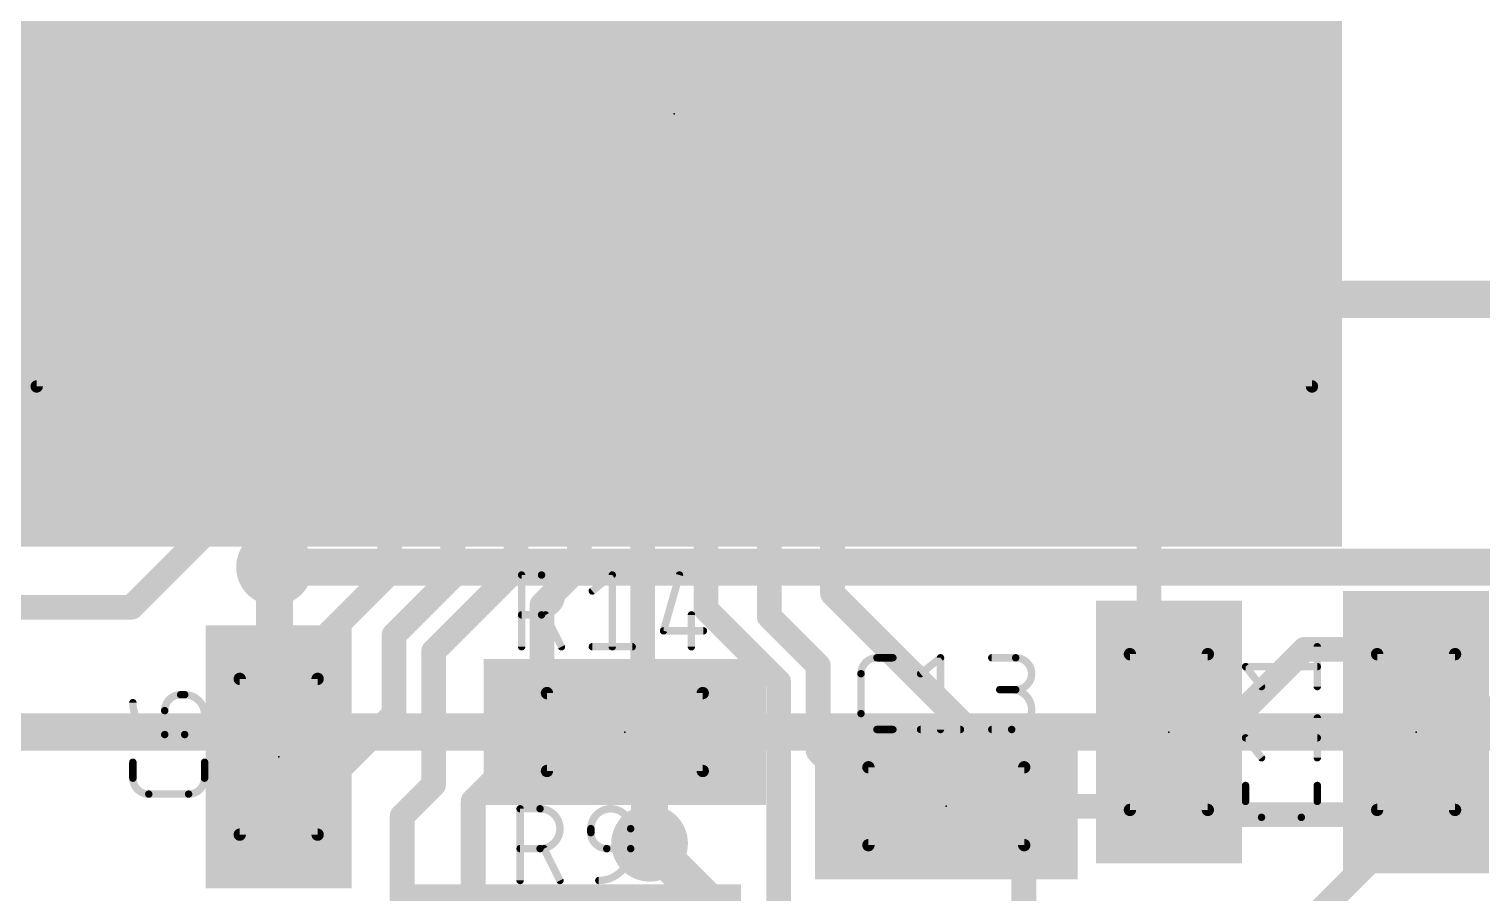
# Model space of a CAD drawing. Extents: x 0 to 100, y 0 to 94.
# Drawn here: x 9.88 to 24.81, y 14.86 to 23.73 of the extents above; entities that cross this region are included whole.
import ezdxf

# ---------------------------------------------------------------- set-up
doc = ezdxf.new("R2010")
doc.units = 0
for name, color, linetype in [('1', 12, 'CONTINUOUS'), ('16', 132, 'CONTINUOUS'), ('18', 110, 'CONTINUOUS'), ('21', 253, 'CONTINUOUS'), ('23', 53, 'CONTINUOUS'), ('25', 253, 'CONTINUOUS'), ('39', 12, 'CONTINUOUS')]:
    doc.layers.add(name, color=color, linetype=linetype)

# ---------------------------------------------------------------- blocks, each defined once
blk = doc.blocks.new('RECT')
blk.add_solid([(-0.5, -0.5), (0.5, -0.5), (-0.5, 0.5), (0.5, 0.5)])
blk = doc.blocks.new('ROUNDV')
at = {"const_width": 0.5}
blk.add_lwpolyline([(0, -0.25, 1), (0, 0.25, 1), (0, -0.25)], format="xyb", dxfattribs=at)

msp = doc.modelspace()

# ---------------------------------------------------------------- linework, layer by layer
at = {"layer": '1'}
for points, const_width in [([(18.135, 26.235), (18.135, 19.485)], 0.254), ([(21.385, 26.235), (21.385, 22.3248)], 0.254), ([(11.635, 19.485), (11.635, 24.306)], 0.254), ([(12.827, 23.3076), (12.285, 22.7656)], 0.381), ([(16.3522, 23.1194), (16.5808, 22.8908)], 0.381), ([(14.2748, 23.0378), (14.2748, 22.9362)], 0.254), ([(14.2748, 22.9362), (12.935, 21.5964)], 0.254), ([(16.5808, 22.8908), (14.235, 20.5451)], 0.381), ([(12.285, 19.485), (12.285, 22.7656)], 0.381), ([(21.385, 22.3248), (19.8628, 20.8026)], 0.254), ([(14.224, 21.717), (13.585, 21.078)], 0.381), ([(12.935, 21.5964), (12.935, 19.485)], 0.254), ([(14.9059, 20.1758), (16.2693, 21.5392)], 0.381), ([(16.2693, 21.5392), (17.198, 21.5392)], 0.381), ([(13.585, 21.078), (13.585, 19.485)], 0.381), ([(21.463, 20.955), (20.735, 20.227)], 0.381), ([(20.085, 20.5804), (19.8628, 20.8026)], 0.254), ([(14.235, 20.5451), (14.235, 19.485)], 0.381), ([(20.085, 19.485), (20.085, 20.5804)], 0.254), ([(14.9059, 19.5059), (14.9059, 20.1758)], 0.381), ([(20.735, 20.227), (20.735, 19.485)], 0.381), ([(10.985, 19.485), (10.792, 19.292)], 0.254), ([(11.684, 19.436), (11.635, 19.485)], 0.254), ([(11.684, 18.542), (11.684, 19.436)], 0.254), ([(13.585, 18.145), (13.585, 19.485)], 0.254), ([(14.235, 18.1117), (14.235, 19.485)], 0.254), ([(14.885, 19.485), (14.9059, 19.5059)], 0.381), ([(14.885, 18.187), (14.885, 19.485)], 0.254), ([(15.535, 18.202), (15.535, 19.485)], 0.254), ([(16.185, 17.177), (16.185, 19.485)], 0.254), ([(16.835, 17.7721), (16.835, 19.485)], 0.254), ([(17.485, 17.6969), (17.485, 19.485)], 0.254), ([(18.135, 17.933), (18.135, 19.485)], 0.254), ([(18.785, 19.485), (19.435, 19.485)], 0.254), ([(19.435, 19.485), (20.085, 19.485)], 0.254), ([(20.735, 19.485), (21.385, 19.485)], 0.254), ([(21.385, 17.465), (21.385, 19.485)], 0.254), ([(10.792, 19.292), (8.763, 19.292)], 0.254), ([(10.934, 17.792), (11.684, 18.542)], 0.254), ([(12.403, 18.204), (12.403, 17.049)], 0.381), ([(12.446, 17.006), (13.585, 18.145)], 0.254), ([(13.6312, 17.5079), (14.235, 18.1117)], 0.254), ([(14.0376, 17.3396), (14.885, 18.187)], 0.254), ([(15.152, 17.819), (15.535, 18.202)], 0.254), ([(19.5374, 16.5306), (18.135, 17.933)], 0.254), ([(8.763, 17.792), (10.934, 17.792)], 0.254), ([(15.152, 16.51), (15.152, 17.819)], 0.254), ([(17.5814, 17.0257), (16.835, 17.7721)], 0.254), ([(17.9878, 17.1941), (17.485, 17.6969)], 0.254), ([(13.6312, 16.6912), (13.6312, 17.5079)], 0.254), ([(14.0376, 15.9703), (14.0376, 17.3396)], 0.254), ([(21.59, 17.26), (21.385, 17.465)], 0.254), ([(22.9851, 17.36), (22.1557, 16.5306)], 0.254), ([(24.13, 17.36), (22.9851, 17.36)], 0.254), ([(24.13, 17.36), (26.25, 15.24)], 0.381), ([(17.9878, 16.3142), (17.9878, 17.1941)], 0.254), ([(12.446, 17.006), (12.403, 17.049)], 0.381), ([(16.681, 16.681), (16.185, 17.177)], 0.254), ([(17.5814, 13.1186), (17.5814, 17.0257)], 0.254), ([(16.256, 16.256), (16.681, 16.681)], 0.381), ([(12.446, 15.506), (13.6312, 16.6912)], 0.254), ([(16.852, 16.51), (16.681, 16.681)], 0.254), ([(14.444, 15.802), (15.152, 16.51)], 0.254), ([(22.1557, 16.5306), (19.5374, 16.5306)], 0.254), ([(16.256, 15.367), (16.256, 16.256)], 0.381), ([(18.554, 15.748), (17.9878, 16.3142)], 0.254), ([(13.7146, 15.6473), (14.0376, 15.9703)], 0.254), ([(14.444, 14.097), (14.444, 15.802)], 0.254), ([(21.578, 15.748), (20.054, 15.748)], 0.254), ([(20.054, 15.748), (20.1, 15.702)], 0.254), ([(20.1, 15.702), (20.1, 12.7)], 0.254), ([(21.59, 15.76), (21.578, 15.748)], 0.254), ([(21.666, 15.66), (21.578, 15.748)], 0.254), ([(13.7146, 13.3813), (13.7146, 15.6473)], 0.254), ([(24.13, 15.66), (21.666, 15.66)], 0.254), ([(24.13, 15.66), (22.44, 13.97)], 0.254)]:
    msp.add_lwpolyline(points, dxfattribs=dict(at, const_width=const_width))
for points, const_width in [([(12.8944, 23.2402, 1), (12.7596, 23.375)], 0.1905), ([(16.4195, 23.1868, 1), (16.2848, 23.0521)], 0.1905), ([(14.3383, 23.0378, 1), (14.2113, 23.0378)], 0.127), ([(14.2113, 22.9362, 1), (14.3383, 22.9362)], 0.127), ([(14.3197, 22.8913, 1), (14.2299, 22.9811)], 0.127), ([(16.6481, 22.8235, 1), (16.5134, 22.9582)], 0.1905), ([(16.5134, 22.8235, 1), (16.6481, 22.9582)], 0.1905), ([(12.2176, 22.833, 1), (12.3524, 22.6982)], 0.1905), ([(12.3803, 22.7656, 1), (12.1898, 22.7656)], 0.1905), ([(21.3215, 22.3248, 1), (21.4485, 22.3248)], 0.127), ([(21.4299, 22.2799, 1), (21.3401, 22.3697)], 0.127), ([(14.2914, 21.6496, 1), (14.1566, 21.7844)], 0.1905), ([(12.9985, 21.5964, 1), (12.8715, 21.5964)], 0.127), ([(12.8901, 21.6413, 1), (12.9799, 21.5515)], 0.127), ([(16.2693, 21.6345, 1), (16.2693, 21.444)], 0.1905), ([(16.3366, 21.4718, 1), (16.2019, 21.6066)], 0.1905), ([(17.198, 21.444, 1), (17.198, 21.6345)], 0.1905), ([(13.5176, 21.1454, 1), (13.6524, 21.0106)], 0.1905), ([(13.6803, 21.078, 1), (13.4898, 21.078)], 0.1905), ([(21.5304, 20.8876, 1), (21.3956, 21.0224)], 0.1905), ([(19.9077, 20.8475, 1), (19.8179, 20.7577)], 0.127), ([(19.8179, 20.8475, 1), (19.9077, 20.7577)], 0.127), ([(14.3303, 20.5451, 1), (14.1398, 20.5451)], 0.1905), ([(14.1676, 20.6124, 1), (14.3024, 20.4777)], 0.1905), ([(20.1485, 20.5804, 1), (20.0215, 20.5804)], 0.127), ([(20.0401, 20.5355, 1), (20.1299, 20.6253)], 0.127), ([(14.8385, 20.2432, 1), (14.9733, 20.1085)], 0.1905), ([(15.0012, 20.1758, 1), (14.8107, 20.1758)], 0.1905), ([(20.6676, 20.2944, 1), (20.8024, 20.1596)], 0.1905), ([(20.8302, 20.227, 1), (20.6397, 20.227)], 0.1905), ([(11.0299, 19.4401, 1), (10.9401, 19.5299)], 0.127), ([(11.6799, 19.5299, 1), (11.5901, 19.4401)], 0.127), ([(11.7475, 19.436, 1), (11.6205, 19.436)], 0.127), ([(12.1898, 19.485, 1), (12.3803, 19.485)], 0.1905), ([(13.4898, 19.485, 1), (13.6803, 19.485)], 0.1905), ([(13.6485, 19.485, 1), (13.5215, 19.485)], 0.127), ([(14.1398, 19.485, 1), (14.3303, 19.485)], 0.1905), ([(14.2985, 19.485, 1), (14.1715, 19.485)], 0.127), ([(14.8176, 19.5524, 1), (14.9524, 19.4176)], 0.1905), ([(14.8107, 19.5059, 1), (15.0012, 19.5059)], 0.1905), ([(14.9733, 19.4385, 1), (14.8385, 19.5733)], 0.1905), ([(14.9485, 19.485, 1), (14.8215, 19.485)], 0.127), ([(15.5985, 19.485, 1), (15.4715, 19.485)], 0.127), ([(16.2485, 19.485, 1), (16.1215, 19.485)], 0.127), ([(16.8985, 19.485, 1), (16.7715, 19.485)], 0.127), ([(17.5485, 19.485, 1), (17.4215, 19.485)], 0.127), ([(18.1985, 19.485, 1), (18.0715, 19.485)], 0.127), ([(18.785, 19.5485, 1), (18.785, 19.4215)], 0.127), ([(19.435, 19.5485, 1), (19.435, 19.4215)], 0.127), ([(19.435, 19.4215, 1), (19.435, 19.5485)], 0.127), ([(20.085, 19.4215, 1), (20.085, 19.5485)], 0.127), ([(20.6397, 19.485, 1), (20.8302, 19.485)], 0.1905), ([(20.735, 19.5485, 1), (20.735, 19.4215)], 0.127), ([(21.4485, 19.485, 1), (21.3215, 19.485)], 0.127), ([(21.385, 19.4215, 1), (21.385, 19.5485)], 0.127), ([(10.792, 19.2285, 1), (10.792, 19.3555)], 0.127), ([(11.5715, 19.485, 1), (11.6985, 19.485)], 0.127), ([(11.6391, 19.3911, 1), (11.7289, 19.4809)], 0.127), ([(12.8715, 19.485, 1), (12.9985, 19.485)], 0.127), ([(18.0715, 19.485, 1), (18.1985, 19.485)], 0.127), ([(20.0215, 19.485, 1), (20.1485, 19.485)], 0.127), ([(10.7471, 19.3369, 1), (10.8369, 19.2471)], 0.127), ([(11.7289, 18.4971, 1), (11.6391, 18.5869)], 0.127), ([(11.6205, 18.542, 1), (11.7475, 18.542)], 0.127), ([(12.4982, 18.204, 1), (12.3077, 18.204)], 0.1905), ([(13.5215, 18.145, 1), (13.6485, 18.145)], 0.127), ([(13.6299, 18.1001, 1), (13.5401, 18.1899)], 0.127), ([(14.2799, 18.0668, 1), (14.1901, 18.1566)], 0.127), ([(14.8215, 18.187, 1), (14.9485, 18.187)], 0.127), ([(14.9299, 18.1421, 1), (14.8401, 18.2319)], 0.127), ([(15.4715, 18.202, 1), (15.5985, 18.202)], 0.127), ([(15.5799, 18.1571, 1), (15.4901, 18.2469)], 0.127), ([(14.1715, 18.1117, 1), (14.2985, 18.1117)], 0.127), ([(18.1799, 17.9779, 1), (18.0901, 17.8881)], 0.127), ([(10.934, 17.7285, 1), (10.934, 17.8555)], 0.127), ([(15.2155, 17.819, 1), (15.0885, 17.819)], 0.127), ([(15.1071, 17.8639, 1), (15.1969, 17.7741)], 0.127), ([(18.0715, 17.933, 1), (18.1985, 17.933)], 0.127), ([(10.8891, 17.8369, 1), (10.9789, 17.7471)], 0.127), ([(16.8799, 17.817, 1), (16.7901, 17.7272)], 0.127), ([(16.7715, 17.7721, 1), (16.8985, 17.7721)], 0.127), ([(17.5299, 17.7418, 1), (17.4401, 17.652)], 0.127), ([(17.4215, 17.6969, 1), (17.5485, 17.6969)], 0.127), ([(13.6947, 17.5079, 1), (13.5677, 17.5079)], 0.127), ([(13.5863, 17.5528, 1), (13.6761, 17.463)], 0.127), ([(14.1011, 17.3396, 1), (13.9741, 17.3396)], 0.127), ([(21.4299, 17.5099, 1), (21.3401, 17.4201)], 0.127), ([(21.3215, 17.465, 1), (21.4485, 17.465)], 0.127), ([(22.9851, 17.4235, 1), (22.9851, 17.2965)], 0.127), ([(23.03, 17.3151, 1), (22.9402, 17.4049)], 0.127), ([(24.1974, 17.4274, 1), (24.0626, 17.2926)], 0.1905), ([(24.13, 17.2965, 1), (24.13, 17.4235)], 0.127), ([(13.9927, 17.3845, 1), (14.0825, 17.2947)], 0.127), ([(18.0513, 17.1941, 1), (17.9243, 17.1941)], 0.127), ([(21.5451, 17.2151, 1), (21.6349, 17.3049)], 0.127), ([(12.4703, 17.1164, 1), (12.3356, 16.9817)], 0.1905), ([(12.3786, 16.9386, 1), (12.5134, 17.0734)], 0.1905), ([(16.2299, 17.2219, 1), (16.1401, 17.1321)], 0.127), ([(16.1215, 17.177, 1), (16.2485, 17.177)], 0.127), ([(17.9429, 17.1492, 1), (18.0327, 17.239)], 0.127), ([(12.3077, 17.049, 1), (12.4982, 17.049)], 0.1905), ([(12.4011, 17.0509, 1), (12.4909, 16.9611)], 0.127), ([(17.6449, 17.0257, 1), (17.5179, 17.0257)], 0.127), ([(17.5365, 16.9808, 1), (17.6263, 17.0706)], 0.127), ([(16.7484, 16.6136, 1), (16.6136, 16.7484)], 0.1905), ([(13.5677, 16.6912, 1), (13.6947, 16.6912)], 0.127), ([(13.6761, 16.6463, 1), (13.5863, 16.7361)], 0.127), ([(16.7259, 16.7259, 1), (16.6361, 16.6361)], 0.127), ([(16.6361, 16.6361, 1), (16.7259, 16.7259)], 0.127), ([(15.0885, 16.51, 1), (15.2155, 16.51)], 0.127), ([(15.1969, 16.4651, 1), (15.1071, 16.5549)], 0.127), ([(16.8071, 16.4651, 1), (16.8969, 16.5549)], 0.127), ([(19.5374, 16.5941, 1), (19.5374, 16.4671)], 0.127), ([(19.4925, 16.4857, 1), (19.5823, 16.5755)], 0.127), ([(22.1108, 16.5755, 1), (22.2006, 16.4857)], 0.127), ([(22.1557, 16.4671, 1), (22.1557, 16.5941)], 0.127), ([(16.1886, 16.3234, 1), (16.3234, 16.1886)], 0.1905), ([(16.3513, 16.256, 1), (16.1608, 16.256)], 0.1905), ([(18.0327, 16.3591, 1), (17.9429, 16.2693)], 0.127), ([(17.9243, 16.3142, 1), (18.0513, 16.3142)], 0.127), ([(13.9741, 15.9703, 1), (14.1011, 15.9703)], 0.127), ([(14.0825, 15.9254, 1), (13.9927, 16.0152)], 0.127), ([(14.5075, 15.802, 1), (14.3805, 15.802)], 0.127), ([(14.3991, 15.8469, 1), (14.4889, 15.7571)], 0.127), ([(18.5091, 15.7031, 1), (18.5989, 15.7929)], 0.127), ([(20.054, 15.8115, 1), (20.054, 15.6845)], 0.127), ([(20.0989, 15.7929, 1), (20.0091, 15.7031)], 0.127), ([(20.1635, 15.702, 1), (20.0365, 15.702)], 0.127), ([(21.6229, 15.7929, 1), (21.5331, 15.7031)], 0.127), ([(21.5331, 15.7929, 1), (21.6229, 15.7031)], 0.127), ([(21.6349, 15.7151, 1), (21.5451, 15.8049)], 0.127), ([(21.578, 15.6845, 1), (21.578, 15.8115)], 0.127), ([(13.7781, 15.6473, 1), (13.6511, 15.6473)], 0.127), ([(13.6697, 15.6922, 1), (13.7595, 15.6024)], 0.127), ([(20.0551, 15.6571, 1), (20.1449, 15.7469)], 0.127), ([(21.666, 15.7235, 1), (21.666, 15.5965)], 0.127), ([(21.6211, 15.6151, 1), (21.7109, 15.7049)], 0.127), ([(24.1749, 15.6151, 1), (24.0851, 15.7049)], 0.127), ([(24.13, 15.5965, 1), (24.13, 15.7235)], 0.127), ([(12.4011, 15.5509, 1), (12.4909, 15.4611)], 0.127), ([(16.1608, 15.367, 1), (16.3513, 15.367)], 0.1905)]:
    msp.add_lwpolyline(points, format="xyb", dxfattribs=dict(at, const_width=const_width))
at = {"layer": '16'}
for points, const_width in [([(33.953, 41.7449), (15.2459, 23.0378)], 0.254), ([(17.4698, 23.1194), (31.1803, 36.83)], 0.381), ([(28.3901, 33.02), (17.6967, 22.3266)], 0.381), ([(28.0692, 31.9024), (17.706, 21.5392)], 0.381), ([(26.8889, 29.8547), (17.7761, 20.7419)], 0.381), ([(11.303, 22.4829), (11.303, 27.5628)], 0.381), ([(23.0968, 25.3083), (17.997, 20.2085)], 0.381), ([(11.8364, 23.9937), (11.8364, 22.7038)], 0.381), ([(12.827, 23.9522), (12.827, 23.3076)], 0.381), ([(16.3522, 23.1194), (17.4698, 23.1194)], 0.381), ([(15.2459, 23.0378), (14.2748, 23.0378)], 0.254), ([(11.8364, 22.7038), (13.7983, 20.7419)], 0.381), ([(13.5774, 20.2085), (11.303, 22.4829)], 0.381), ([(14.224, 21.717), (14.8336, 22.3266)], 0.381), ([(17.6967, 22.3266), (14.8336, 22.3266)], 0.381), ([(17.198, 21.5392), (17.706, 21.5392)], 0.381), ([(26.8986, 20.955), (21.463, 20.955)], 0.381), ([(13.7983, 20.7419), (17.7761, 20.7419)], 0.381), ([(17.997, 20.2085), (13.5774, 20.2085)], 0.381), ([(26.4844, 18.204), (12.403, 18.204)], 0.381), ([(26.67, 16.51), (7.62, 16.51)], 0.381), ([(17.653, 13.97), (16.256, 15.367)], 0.381)]:
    msp.add_lwpolyline(points, dxfattribs=dict(at, const_width=const_width))
for points, const_width in [([(12.7317, 23.3076, 1), (12.9223, 23.3076)], 0.1905), ([(16.3522, 23.2147, 1), (16.3522, 23.0242)], 0.1905), ([(17.4024, 23.1868, 1), (17.5371, 23.0521)], 0.1905), ([(17.4698, 23.0242, 1), (17.4698, 23.2147)], 0.1905), ([(14.2748, 23.1013, 1), (14.2748, 22.9743)], 0.127), ([(15.201, 23.0827, 1), (15.2908, 22.9929)], 0.127), ([(15.2459, 22.9743, 1), (15.2459, 23.1013)], 0.127), ([(11.9038, 22.7712, 1), (11.769, 22.6365)], 0.1905), ([(11.7412, 22.7038, 1), (11.9317, 22.7038)], 0.1905), ([(11.3704, 22.5502, 1), (11.2356, 22.4155)], 0.1905), ([(11.2078, 22.4829, 1), (11.3983, 22.4829)], 0.1905), ([(14.8336, 22.4219, 1), (14.8336, 22.2314)], 0.1905), ([(14.901, 22.2592, 1), (14.7662, 22.394)], 0.1905), ([(17.6294, 22.394, 1), (17.7641, 22.2592)], 0.1905), ([(17.6967, 22.2314, 1), (17.6967, 22.4219)], 0.1905), ([(14.1566, 21.7844, 1), (14.2914, 21.6496)], 0.1905), ([(17.198, 21.6345, 1), (17.198, 21.444)], 0.1905), ([(17.6386, 21.6066, 1), (17.7734, 21.4718)], 0.1905), ([(17.706, 21.444, 1), (17.706, 21.6345)], 0.1905), ([(21.463, 21.0503, 1), (21.463, 20.8598)], 0.1905), ([(13.7983, 20.8372, 1), (13.7983, 20.6467)], 0.1905), ([(13.731, 20.6745, 1), (13.8657, 20.8093)], 0.1905), ([(17.7087, 20.8093, 1), (17.8434, 20.6745)], 0.1905), ([(17.7761, 20.6467, 1), (17.7761, 20.8372)], 0.1905), ([(13.5774, 20.3038, 1), (13.5774, 20.1133)], 0.1905), ([(13.51, 20.1411, 1), (13.6447, 20.2759)], 0.1905), ([(17.9297, 20.2759, 1), (18.0644, 20.1411)], 0.1905), ([(17.997, 20.1133, 1), (17.997, 20.3038)], 0.1905), ([(12.403, 18.2993, 1), (12.403, 18.1088)], 0.1905), ([(16.3234, 15.4344, 1), (16.1886, 15.2996)], 0.1905)]:
    msp.add_lwpolyline(points, format="xyb", dxfattribs=dict(at, const_width=const_width))
at = {"layer": '21', "const_width": 0.127}
for points in [[(9.96, 20.06), (9.96, 25.66)], [(23.06, 25.66), (23.06, 20.06)], [(23.06, 20.06), (9.96, 20.06)], [(21.19, 15.71), (21.19, 17.31)], [(21.19, 17.31), (21.99, 17.31)], [(21.99, 17.31), (21.99, 15.71)], [(23.73, 15.71), (23.73, 17.31)], [(23.73, 17.31), (24.53, 17.31)], [(24.53, 17.31), (24.53, 15.71)], [(12.046, 15.456), (12.046, 17.056)], [(12.046, 17.056), (12.846, 17.056)], [(12.846, 17.056), (12.846, 15.456)], [(15.202, 16.11), (15.202, 16.91)], [(15.202, 16.91), (16.802, 16.91)], [(16.802, 16.91), (16.802, 16.11)], [(16.802, 16.11), (15.202, 16.11)], [(18.504, 16.148), (20.104, 16.148)], [(18.504, 15.348), (18.504, 16.148)], [(20.104, 16.148), (20.104, 15.348)], [(21.99, 15.71), (21.19, 15.71)], [(24.53, 15.71), (23.73, 15.71)], [(12.846, 15.456), (12.046, 15.456)], [(20.104, 15.348), (18.504, 15.348)]]:
    msp.add_lwpolyline(points, dxfattribs=at)
at = {"layer": '21'}
for points, const_width in [([(9.96, 20.0918, 1), (9.96, 20.0283)], 0.0635), ([(9.9283, 20.06, 1), (9.9918, 20.06)], 0.0635), ([(23.0283, 20.06, 1), (23.0918, 20.06)], 0.0635), ([(23.06, 20.0283, 1), (23.06, 20.0918)], 0.0635), ([(10.16, 19.304, 1), (10.16, 19.558, 1), (10.16, 19.304)], 0.254), ([(21.2218, 17.31, 1), (21.1583, 17.31)], 0.0635), ([(21.19, 17.3418, 1), (21.19, 17.2783)], 0.0635), ([(22.0218, 17.31, 1), (21.9583, 17.31)], 0.0635), ([(21.99, 17.2783, 1), (21.99, 17.3418)], 0.0635), ([(23.73, 17.3418, 1), (23.73, 17.2783)], 0.0635), ([(23.7617, 17.31, 1), (23.6983, 17.31)], 0.0635), ([(24.5617, 17.31, 1), (24.4983, 17.31)], 0.0635), ([(24.53, 17.2783, 1), (24.53, 17.3418)], 0.0635), ([(12.046, 17.0877, 1), (12.046, 17.0243)], 0.0635), ([(12.0778, 17.056, 1), (12.0143, 17.056)], 0.0635), ([(12.8778, 17.056, 1), (12.8142, 17.056)], 0.0635), ([(12.846, 17.0243, 1), (12.846, 17.0877)], 0.0635), ([(15.2338, 16.91, 1), (15.1702, 16.91)], 0.0635), ([(15.202, 16.9417, 1), (15.202, 16.8783)], 0.0635), ([(16.8337, 16.91, 1), (16.7703, 16.91)], 0.0635), ([(16.802, 16.8783, 1), (16.802, 16.9417)], 0.0635), ([(15.1702, 16.11, 1), (15.2338, 16.11)], 0.0635), ([(15.202, 16.1417, 1), (15.202, 16.0783)], 0.0635), ([(16.7703, 16.11, 1), (16.8337, 16.11)], 0.0635), ([(16.802, 16.0783, 1), (16.802, 16.1417)], 0.0635), ([(18.5358, 16.148, 1), (18.4723, 16.148)], 0.0635), ([(18.504, 16.1797, 1), (18.504, 16.1163)], 0.0635), ([(20.1357, 16.148, 1), (20.0723, 16.148)], 0.0635), ([(20.104, 16.1163, 1), (20.104, 16.1797)], 0.0635), ([(21.19, 15.7418, 1), (21.19, 15.6783)], 0.0635), ([(21.1583, 15.71, 1), (21.2218, 15.71)], 0.0635), ([(21.9583, 15.71, 1), (22.0218, 15.71)], 0.0635), ([(21.99, 15.6783, 1), (21.99, 15.7418)], 0.0635), ([(23.73, 15.7418, 1), (23.73, 15.6783)], 0.0635), ([(23.6983, 15.71, 1), (23.7617, 15.71)], 0.0635), ([(24.4983, 15.71, 1), (24.5617, 15.71)], 0.0635), ([(24.53, 15.6783, 1), (24.53, 15.7418)], 0.0635), ([(12.046, 15.4878, 1), (12.046, 15.4243)], 0.0635), ([(12.0143, 15.456, 1), (12.0778, 15.456)], 0.0635), ([(12.8142, 15.456, 1), (12.8778, 15.456)], 0.0635), ([(12.846, 15.4243, 1), (12.846, 15.4878)], 0.0635), ([(18.504, 15.3798, 1), (18.504, 15.3163)], 0.0635), ([(18.4723, 15.348, 1), (18.5358, 15.348)], 0.0635), ([(20.0723, 15.348, 1), (20.1357, 15.348)], 0.0635), ([(20.104, 15.3163, 1), (20.104, 15.3798)], 0.0635)]:
    msp.add_lwpolyline(points, format="xyb", dxfattribs=dict(at, const_width=const_width))
at = {"layer": '23'}
for p in [(16.51, 22.86), (16.002, 16.51), (21.59, 16.51), (24.13, 16.51), (12.446, 16.256), (19.304, 15.748)]:
    msp.add_point(p, dxfattribs=at)
at = {"layer": '25', "const_width": 0.0762}
for points in [[(14.9414, 17.3863), (14.9414, 18.1229)], [(14.9414, 18.1229), (15.146, 18.1229)], [(15.6678, 17.9592), (15.8724, 18.1229)], [(15.8724, 18.1229), (15.8724, 17.3863)], [(16.563, 18.1229), (16.3994, 17.55)], [(15.146, 17.7137), (14.9414, 17.7137)], [(15.3506, 17.3863), (15.187, 17.7137)], [(16.6858, 17.7137), (16.6858, 17.3863)], [(16.3994, 17.55), (16.8086, 17.55)], [(15.6678, 17.3863), (16.077, 17.3863)], [(23.1147, 16.9771), (23.1147, 17.3863)], [(18.5914, 17.2727), (18.7551, 17.2727)], [(19.0396, 17.109), (19.2442, 17.2727)], [(19.2442, 17.2727), (19.2442, 16.5361)], [(19.7711, 17.2727), (20.0166, 17.2727)], [(22.5418, 16.9771), (22.3781, 17.1817)], [(22.3781, 17.1817), (23.1147, 17.1817)], [(18.4277, 16.6998), (18.4277, 17.109)], [(11.4392, 16.8936), (11.4801, 16.8936)], [(20.0166, 16.9453), (19.8529, 16.9453)], [(11.2755, 16.4843), (11.2755, 16.7299)], [(18.7551, 16.5361), (18.5914, 16.5361)], [(19.0396, 16.5361), (19.4488, 16.5361)], [(19.7711, 16.5361), (19.9757, 16.5361)], [(23.1147, 16.2456), (23.1147, 16.6548)], [(11.4801, 16.4843), (11.2755, 16.4843)], [(22.5418, 16.2456), (22.3781, 16.4502)], [(22.3781, 16.4502), (23.1147, 16.4502)], [(10.9481, 16.0361), (10.9481, 16.1998)], [(11.6847, 16.1998), (11.6847, 16.0361)], [(22.3781, 15.7974), (22.3781, 15.9611)], [(23.1147, 15.9611), (23.1147, 15.7974)], [(11.521, 15.8724), (11.1118, 15.8724)], [(14.9262, 14.9851), (14.9262, 15.7217)], [(14.9262, 15.7217), (15.1308, 15.7217)], [(22.951, 15.6337), (22.5418, 15.6337)], [(15.6526, 15.4762), (15.6526, 15.5171)], [(16.0618, 15.5171), (16.0618, 15.3125)], [(15.1308, 15.3125), (14.9262, 15.3125)], [(15.3354, 14.9851), (15.1717, 15.3125)], [(16.0618, 15.3125), (15.8163, 15.3125)]]:
    msp.add_lwpolyline(points, dxfattribs=at)
at = {"layer": '25'}
for points, const_width in [([(14.9605, 18.1229, 1), (14.9224, 18.1229)], 0.0381), ([(14.9414, 18.142, 1), (14.9414, 18.1039)], 0.0381), ([(15.146, 17.7137, 1), (15.146, 18.1229)], 0.0762), ([(15.146, 18.142, 1), (15.146, 18.1039)], 0.0381), ([(15.146, 18.1039, 1), (15.146, 18.142)], 0.0381), ([(15.8915, 18.1229, 1), (15.8534, 18.1229)], 0.0381), ([(15.8843, 18.108, 1), (15.8605, 18.1378)], 0.0381), ([(16.5814, 18.1177, 1), (16.5447, 18.1281)], 0.0381), ([(15.6559, 17.9741, 1), (15.6797, 17.9443)], 0.0381), ([(14.9414, 17.7327, 1), (14.9414, 17.6946)], 0.0381), ([(15.146, 17.7327, 1), (15.146, 17.6946)], 0.0381), ([(15.146, 17.6946, 1), (15.146, 17.7327)], 0.0381), ([(15.204, 17.7222, 1), (15.1699, 17.7052)], 0.0381), ([(16.7049, 17.7137, 1), (16.6668, 17.7137)], 0.0381), ([(16.381, 17.5552, 1), (16.4177, 17.5448)], 0.0381), ([(16.3994, 17.569, 1), (16.3994, 17.5309)], 0.0381), ([(16.8086, 17.5309, 1), (16.8086, 17.569)], 0.0381), ([(14.9224, 17.3863, 1), (14.9605, 17.3863)], 0.0381), ([(15.3336, 17.3778, 1), (15.3677, 17.3948)], 0.0381), ([(15.6678, 17.4054, 1), (15.6678, 17.3673)], 0.0381), ([(15.8534, 17.3863, 1), (15.8915, 17.3863)], 0.0381), ([(16.077, 17.3673, 1), (16.077, 17.4054)], 0.0381), ([(16.6668, 17.3863, 1), (16.7049, 17.3863)], 0.0381), ([(23.1338, 17.3863, 1), (23.0957, 17.3863)], 0.0381), ([(18.5914, 17.2727, 0.4142), (18.4277, 17.109)], 0.0762), ([(18.5914, 17.2918, 1), (18.5914, 17.2537)], 0.0381), ([(18.5914, 17.2537, 1), (18.5914, 17.2917)], 0.0381), ([(18.7551, 17.2537, 1), (18.7551, 17.2918)], 0.0381), ([(19.2632, 17.2727, 1), (19.2251, 17.2727)], 0.0381), ([(19.2561, 17.2578, 1), (19.2323, 17.2876)], 0.0381), ([(19.7711, 17.2918, 1), (19.7711, 17.2537)], 0.0381), ([(20.0166, 16.9453, 1), (20.0166, 17.2727)], 0.0762), ([(20.0166, 17.2918, 1), (20.0166, 17.2537)], 0.0381), ([(20.0166, 17.2537, 1), (20.0166, 17.2918)], 0.0381), ([(22.3781, 17.2008, 1), (22.3781, 17.1627)], 0.0381), ([(22.393, 17.1936, 1), (22.3632, 17.1698)], 0.0381), ([(23.1147, 17.1627, 1), (23.1147, 17.2008)], 0.0381), ([(18.4467, 17.109, 1), (18.4086, 17.109)], 0.0381), ([(18.4086, 17.109, 1), (18.4467, 17.109)], 0.0381), ([(19.0277, 17.1239, 1), (19.0515, 17.0941)], 0.0381), ([(11.4392, 16.8936, 0.4142), (11.2755, 16.7299)], 0.0762), ([(11.4392, 16.9126, 1), (11.4392, 16.8745)], 0.0381), ([(11.4392, 16.8745, 1), (11.4392, 16.9126)], 0.0381), ([(11.4801, 16.4843, 1), (11.4801, 16.8936)], 0.0762), ([(11.4801, 16.9126, 1), (11.4801, 16.8745)], 0.0381), ([(11.4801, 16.8745, 1), (11.4801, 16.9126)], 0.0381), ([(19.8529, 16.9644, 1), (19.8529, 16.9263)], 0.0381), ([(19.9757, 16.9644, 1), (19.9757, 16.9263)], 0.0381), ([(19.9757, 16.5361, 1), (19.9757, 16.9453)], 0.0762), ([(20.0166, 16.9644, 1), (20.0166, 16.9263)], 0.0381), ([(20.0166, 16.9263, 1), (20.0166, 16.9644)], 0.0381), ([(22.5269, 16.9652, 1), (22.5567, 16.989)], 0.0381), ([(23.0957, 16.9771, 1), (23.1338, 16.9771)], 0.0381), ([(10.9481, 16.8117, 0.4142), (11.2755, 16.4843)], 0.0762), ([(10.9671, 16.8117, 1), (10.929, 16.8117)], 0.0381), ([(11.2945, 16.7299, 1), (11.2564, 16.7299)], 0.0381), ([(11.2564, 16.7299, 1), (11.2945, 16.7299)], 0.0381), ([(18.4467, 16.6998, 1), (18.4086, 16.6998)], 0.0381), ([(18.4086, 16.6998, 1), (18.4467, 16.6998)], 0.0381), ([(18.4277, 16.6998, 0.4142), (18.5914, 16.5361)], 0.0762), ([(18.5914, 16.5552, 1), (18.5914, 16.5171)], 0.0381), ([(18.5914, 16.5171, 1), (18.5914, 16.5552)], 0.0381), ([(18.7551, 16.5171, 1), (18.7551, 16.5552)], 0.0381), ([(19.0396, 16.5552, 1), (19.0396, 16.5171)], 0.0381), ([(19.4488, 16.5171, 1), (19.4488, 16.5552)], 0.0381), ([(19.7711, 16.5552, 1), (19.7711, 16.5171)], 0.0381), ([(19.9757, 16.5552, 1), (19.9757, 16.5171)], 0.0381), ([(19.9757, 16.5171, 1), (19.9757, 16.5552)], 0.0381), ([(23.1338, 16.6548, 1), (23.0957, 16.6548)], 0.0381), ([(11.2564, 16.4843, 1), (11.2945, 16.4843)], 0.0381), ([(11.2755, 16.5034, 1), (11.2755, 16.4653)], 0.0381), ([(11.2755, 16.4653, 1), (11.2755, 16.5034)], 0.0381), ([(11.4801, 16.5034, 1), (11.4801, 16.4653)], 0.0381), ([(11.4801, 16.4653, 1), (11.4801, 16.5034)], 0.0381), ([(19.2251, 16.5361, 1), (19.2632, 16.5361)], 0.0381), ([(22.393, 16.4621, 1), (22.3632, 16.4383)], 0.0381), ([(22.3781, 16.4692, 1), (22.3781, 16.4311)], 0.0381), ([(23.1147, 16.4311, 1), (23.1147, 16.4692)], 0.0381), ([(22.5269, 16.2337, 1), (22.5567, 16.2575)], 0.0381), ([(10.9672, 16.1998, 1), (10.9291, 16.1998)], 0.0381), ([(11.7038, 16.1998, 1), (11.6657, 16.1998)], 0.0381), ([(23.0957, 16.2456, 1), (23.1338, 16.2456)], 0.0381), ([(10.9481, 16.0361, 0.4142), (11.1118, 15.8724)], 0.0762), ([(10.9671, 16.0361, 1), (10.929, 16.0361)], 0.0381), ([(10.9291, 16.0361, 1), (10.9672, 16.0361)], 0.0381), ([(11.521, 15.8724, 0.4142), (11.6847, 16.0361)], 0.0762), ([(11.7038, 16.0361, 1), (11.6657, 16.0361)], 0.0381), ([(11.6657, 16.0361, 1), (11.7038, 16.0361)], 0.0381), ([(22.3971, 15.9611, 1), (22.359, 15.9611)], 0.0381), ([(23.1338, 15.9611, 1), (23.0957, 15.9611)], 0.0381), ([(11.1118, 15.8915, 1), (11.1118, 15.8534)], 0.0381), ([(11.1118, 15.8534, 1), (11.1118, 15.8915)], 0.0381), ([(11.521, 15.8915, 1), (11.521, 15.8534)], 0.0381), ([(11.521, 15.8534, 1), (11.521, 15.8915)], 0.0381), ([(22.3781, 15.7974, 0.4142), (22.5418, 15.6337)], 0.0762), ([(22.3971, 15.7974, 1), (22.359, 15.7974)], 0.0381), ([(22.951, 15.6337, 0.4142), (23.1147, 15.7974)], 0.0762), ([(23.1338, 15.7974, 1), (23.0957, 15.7974)], 0.0381), ([(14.9452, 15.7217, 1), (14.9071, 15.7217)], 0.0381), ([(14.9262, 15.7408, 1), (14.9262, 15.7027)], 0.0381), ([(15.1308, 15.7408, 1), (15.1308, 15.7027)], 0.0381), ([(15.1308, 15.3125, 1), (15.1308, 15.7217)], 0.0762), ([(15.1308, 15.7027, 1), (15.1308, 15.7408)], 0.0381), ([(16.0618, 15.5171, 1), (15.6526, 15.5171)], 0.0762), ([(22.359, 15.7974, 1), (22.3971, 15.7974)], 0.0381), ([(22.5418, 15.6527, 1), (22.5418, 15.6146)], 0.0381), ([(22.5418, 15.6146, 1), (22.5418, 15.6527)], 0.0381), ([(22.951, 15.6527, 1), (22.951, 15.6146)], 0.0381), ([(22.951, 15.6146, 1), (22.951, 15.6527)], 0.0381), ([(23.0957, 15.7974, 1), (23.1338, 15.7974)], 0.0381), ([(15.6716, 15.5171, 1), (15.6335, 15.5171)], 0.0381), ([(15.6335, 15.5171, 1), (15.6716, 15.5171)], 0.0381), ([(16.0809, 15.5171, 1), (16.0428, 15.5171)], 0.0381), ([(16.0428, 15.5171, 1), (16.0809, 15.5171)], 0.0381), ([(15.6716, 15.4762, 1), (15.6335, 15.4762)], 0.0381), ([(15.6335, 15.4762, 1), (15.6716, 15.4762)], 0.0381), ([(15.6526, 15.4762, 0.4142), (15.8163, 15.3125)], 0.0762), ([(14.9262, 15.3315, 1), (14.9262, 15.2934)], 0.0381), ([(15.1308, 15.3315, 1), (15.1308, 15.2934)], 0.0381), ([(15.1308, 15.2934, 1), (15.1308, 15.3315)], 0.0381), ([(15.1888, 15.321, 1), (15.1547, 15.304)], 0.0381), ([(15.7344, 14.9851, 0.4142), (16.0618, 15.3125)], 0.0762), ([(15.8163, 15.3315, 1), (15.8163, 15.2934)], 0.0381), ([(15.8163, 15.2934, 1), (15.8163, 15.3315)], 0.0381), ([(16.0809, 15.3125, 1), (16.0428, 15.3125)], 0.0381), ([(16.0428, 15.3125, 1), (16.0809, 15.3125)], 0.0381), ([(16.0618, 15.2934, 1), (16.0618, 15.3315)], 0.0381), ([(14.9071, 14.9851, 1), (14.9452, 14.9851)], 0.0381), ([(15.3184, 14.9766, 1), (15.3524, 14.9936)], 0.0381), ([(15.7344, 15.0041, 1), (15.7344, 14.966)], 0.0381)]:
    msp.add_lwpolyline(points, format="xyb", dxfattribs=dict(at, const_width=const_width))

# ---------------------------------------------------------------- block references
at = {"layer": '1'}
for p, xscale, yscale in [((10.985, 19.485), 0.42, 1.25), ((11.635, 19.485), 0.42, 1.25), ((12.285, 19.485), 0.42, 1.25), ((12.935, 19.485), 0.42, 1.25), ((13.585, 19.485), 0.42, 1.25), ((14.235, 19.485), 0.42, 1.25), ((14.885, 19.485), 0.42, 1.25), ((15.535, 19.485), 0.42, 1.25), ((16.185, 19.485), 0.42, 1.25), ((16.835, 19.485), 0.42, 1.25), ((17.485, 19.485), 0.42, 1.25), ((18.135, 19.485), 0.42, 1.25), ((18.785, 19.485), 0.42, 1.25), ((19.435, 19.485), 0.42, 1.25), ((20.085, 19.485), 0.42, 1.25), ((20.735, 19.485), 0.42, 1.25), ((21.385, 19.485), 0.42, 1.25), ((22.035, 19.485), 0.42, 1.25), ((18.554, 15.748), 0.9, 0.9), ((20.054, 15.748), 0.9, 0.9)]:
    msp.add_blockref('RECT', p, dxfattribs=dict(at, xscale=xscale, yscale=yscale))
at = {"layer": '1', "xscale": 0.9}
for p, yscale, rotation in [((24.13, 17.36), 0.8, 90), ((21.59, 17.26), 0.9, 270), ((12.446, 17.006), 0.9, 270), ((15.152, 16.51), 0.8, 180), ((16.852, 16.51), 0.8, 180), ((21.59, 15.76), 0.9, 270), ((24.13, 15.66), 0.8, 90), ((12.446, 15.506), 0.9, 270)]:
    msp.add_blockref('RECT', p, dxfattribs=dict(at, yscale=yscale, rotation=rotation))
at = {"layer": '18', "xscale": 0.7874, "yscale": 0.7874}
for p in [(12.827, 23.3076), (12.827, 23.3076), (14.2748, 23.0378), (14.2748, 23.0378), (16.3522, 23.1194), (16.3522, 23.1194), (14.224, 21.717), (14.224, 21.717), (17.198, 21.5392), (17.198, 21.5392), (21.463, 20.955), (21.463, 20.955), (19.8628, 20.8026), (19.8628, 20.8026), (12.403, 18.204), (12.403, 18.204), (16.256, 15.367), (16.256, 15.367)]:
    msp.add_blockref('ROUNDV', p, dxfattribs=at)
at = {"layer": '39'}
for p, xscale, yscale in [((16.51, 22.86), 13.716, 8.89), ((19.304, 15.748), 2.7, 1.5), ((15.494, 14.097), 3.4, 1.7)]:
    msp.add_blockref('RECT', p, dxfattribs=dict(at, xscale=xscale, yscale=yscale))
at = {"layer": '39', "yscale": 1.5}
for p, xscale, rotation in [((24.13, 16.51), 2.9, 90), ((21.59, 16.51), 2.7, 270), ((12.446, 16.256), 2.7, 270), ((16.002, 16.51), 2.9, 180)]:
    msp.add_blockref('RECT', p, dxfattribs=dict(at, xscale=xscale, rotation=rotation))

doc.saveas('drawing.dxf')
